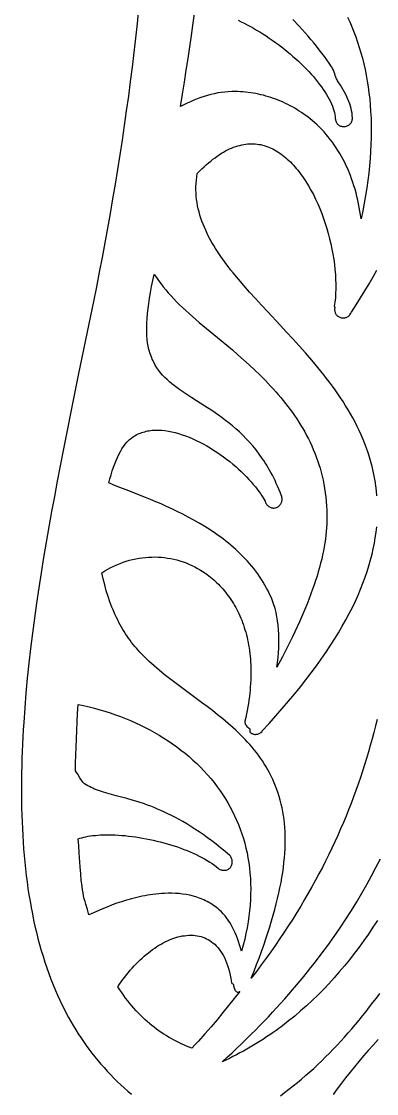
# Model space of a CAD drawing. Extents: x 0 to 113, y 52 to 137.
# Drawn here: x 39.53 to 45.32, y 100.8 to 118.27 of the extents above; entities that cross this region are included whole.
import ezdxf

# ---------------------------------------------------------------- set-up
doc = ezdxf.new("R2010")
doc.units = 0
doc.header["$MEASUREMENT"] = 0

msp = doc.modelspace()

# ---------------------------------------------------------------- linework, layer by layer
for points in [[(41.44, 118.464), (41.415, 118.23), (41.39, 117.995), (41.362, 117.759), (41.334, 117.522), (41.303, 117.285), (41.272, 117.048), (41.239, 116.81), (41.205, 116.571), (41.169, 116.332), (41.133, 116.093), (41.095, 115.854), (41.056, 115.614), (41.015, 115.375), (40.974, 115.136), (40.931, 114.896), (40.888, 114.657), (40.843, 114.418), (40.798, 114.18), (40.751, 113.941), (40.704, 113.704), (40.655, 113.466), (40.456, 112.502), (40.355, 112.013), (40.256, 111.52), (40.207, 111.273), (40.159, 111.025), (40.111, 110.776), (40.065, 110.527), (40.019, 110.278), (39.975, 110.029), (39.931, 109.781), (39.89, 109.532), (39.85, 109.283), (39.811, 109.035), (39.775, 108.788), (39.74, 108.541), (39.708, 108.295), (39.678, 108.05), (39.65, 107.806), (39.624, 107.563), (39.602, 107.321), (39.582, 107.081), (39.565, 106.842), (39.557, 106.724), (39.551, 106.605), (39.545, 106.487), (39.54, 106.37), (39.536, 106.253), (39.533, 106.136), (39.53, 106.02), (39.529, 105.905), (39.528, 105.79), (39.528, 105.675), (39.529, 105.562), (39.531, 105.448), (39.534, 105.335), (39.538, 105.223), (39.543, 105.112), (39.549, 105.001), (39.556, 104.891), (39.564, 104.781), (39.573, 104.672), (39.583, 104.564), (39.595, 104.456), (39.607, 104.35), (39.621, 104.243), (39.635, 104.138), (39.651, 104.034), (39.669, 103.93), (39.687, 103.827), (39.706, 103.724), (39.727, 103.623), (39.749, 103.523), (39.773, 103.423), (39.798, 103.324), (39.824, 103.226), (39.851, 103.129), (39.88, 103.033), (39.91, 102.938), (39.942, 102.843), (39.975, 102.75), (40.01, 102.658), (40.046, 102.566), (40.083, 102.476), (40.122, 102.387), (40.155, 102.315), (40.189, 102.245), (40.223, 102.175), (40.259, 102.106), (40.296, 102.037), (40.334, 101.969), (40.373, 101.902), (40.413, 101.836), (40.454, 101.771), (40.497, 101.706), (40.54, 101.642), (40.585, 101.579), (40.63, 101.516), (40.677, 101.455), (40.725, 101.394), (40.774, 101.334), (40.824, 101.275), (40.875, 101.217), (40.927, 101.159), (40.981, 101.103), (41.035, 101.047), (41.091, 100.993), (41.148, 100.939), (41.206, 100.886), (41.265, 100.834), (41.326, 100.783)], [(44.849, 118.338), (44.885, 118.259), (44.919, 118.178), (44.951, 118.096), (44.982, 118.013), (45.012, 117.928), (45.039, 117.842), (45.065, 117.754), (45.09, 117.665), (45.112, 117.575), (45.133, 117.483), (45.152, 117.389), (45.169, 117.294), (45.184, 117.198), (45.197, 117.1), (45.209, 117), (45.218, 116.899), (45.225, 116.796), (45.231, 116.692), (45.234, 116.586), (45.235, 116.478), (45.234, 116.369), (45.23, 116.258), (45.225, 116.145), (45.217, 116.03), (45.206, 115.914), (45.194, 115.796), (45.179, 115.676), (45.162, 115.554), (45.142, 115.431), (45.12, 115.306), (45.095, 115.178), (45.068, 115.049), (45.06, 115.112), (45.05, 115.174), (45.04, 115.235), (45.028, 115.296), (45.015, 115.356), (45.001, 115.415), (44.986, 115.473), (44.97, 115.531), (44.953, 115.588), (44.934, 115.644), (44.915, 115.7), (44.894, 115.755), (44.873, 115.808), (44.85, 115.862), (44.826, 115.914), (44.802, 115.965), (44.776, 116.015), (44.749, 116.065), (44.721, 116.113), (44.692, 116.161), (44.663, 116.207), (44.632, 116.253), (44.6, 116.297), (44.567, 116.341), (44.534, 116.383), (44.499, 116.425), (44.464, 116.465), (44.427, 116.504), (44.39, 116.542), (44.352, 116.579), (44.313, 116.615), (44.273, 116.65), (44.239, 116.678), (44.204, 116.705), (44.169, 116.731), (44.134, 116.757), (44.098, 116.781), (44.061, 116.805), (44.025, 116.828), (43.988, 116.851), (43.95, 116.872), (43.912, 116.893), (43.874, 116.912), (43.836, 116.931), (43.797, 116.949), (43.757, 116.966), (43.718, 116.983), (43.678, 116.998), (43.638, 117.012), (43.598, 117.026), (43.557, 117.039), (43.517, 117.051), (43.476, 117.062), (43.434, 117.072), (43.393, 117.081), (43.351, 117.09), (43.31, 117.097), (43.268, 117.104), (43.226, 117.11), (43.184, 117.114), (43.142, 117.118), (43.099, 117.121), (43.057, 117.123), (43.014, 117.124), (42.958, 117.124), (42.901, 117.121), (42.844, 117.116), (42.788, 117.109), (42.732, 117.1), (42.675, 117.088), (42.619, 117.075), (42.563, 117.06), (42.507, 117.043), (42.452, 117.024), (42.396, 117.003), (42.341, 116.981), (42.286, 116.957), (42.232, 116.932), (42.177, 116.906), (42.123, 116.878), (42.156, 117.079), (42.188, 117.277), (42.218, 117.472), (42.247, 117.664), (42.275, 117.853), (42.301, 118.039), (42.35, 118.4)], [(43.061, 118.285), (43.111, 118.262), (43.161, 118.237), (43.212, 118.211), (43.263, 118.183), (43.314, 118.155), (43.365, 118.125), (43.416, 118.094), (43.467, 118.062), (43.518, 118.029), (43.569, 117.995), (43.62, 117.96), (43.67, 117.925), (43.719, 117.888), (43.769, 117.851), (43.817, 117.813), (43.865, 117.775), (43.912, 117.736), (43.958, 117.696), (44.004, 117.656), (44.048, 117.616), (44.091, 117.575), (44.134, 117.534), (44.175, 117.492), (44.215, 117.45), (44.253, 117.409), (44.29, 117.367), (44.326, 117.325), (44.36, 117.283), (44.392, 117.241), (44.423, 117.199), (44.452, 117.158), (44.479, 117.117), (44.504, 117.077), (44.528, 117.037), (44.549, 116.998), (44.569, 116.96), (44.586, 116.922), (44.601, 116.885), (44.615, 116.849), (44.626, 116.814), (44.635, 116.78), (44.641, 116.747), (44.646, 116.715), (44.648, 116.685), (44.649, 116.67), (44.652, 116.657), (44.655, 116.644), (44.66, 116.631), (44.666, 116.619), (44.673, 116.608), (44.681, 116.598), (44.69, 116.589), (44.7, 116.58), (44.711, 116.573), (44.722, 116.567), (44.734, 116.562), (44.747, 116.558), (44.76, 116.555), (44.774, 116.553), (44.788, 116.553), (44.802, 116.554), (44.816, 116.556), (44.83, 116.56), (44.843, 116.565), (44.855, 116.571), (44.867, 116.578), (44.878, 116.586), (44.888, 116.595), (44.897, 116.605), (44.905, 116.616), (44.912, 116.627), (44.918, 116.639), (44.923, 116.652), (44.926, 116.665), (44.928, 116.679), (44.928, 116.694), (44.925, 116.732), (44.921, 116.77), (44.914, 116.809), (44.905, 116.847), (44.895, 116.885), (44.883, 116.923), (44.869, 116.961), (44.853, 116.999), (44.836, 117.037), (44.818, 117.075), (44.798, 117.112), (44.777, 117.15), (44.755, 117.188), (44.732, 117.225), (44.708, 117.263), (44.683, 117.3), (44.676, 117.315), (44.669, 117.329), (44.657, 117.358), (44.648, 117.386), (44.639, 117.414), (44.63, 117.442), (44.619, 117.47), (44.605, 117.499), (44.597, 117.514), (44.587, 117.529), (44.549, 117.584), (44.51, 117.64), (44.47, 117.695), (44.428, 117.75), (44.385, 117.806), (44.341, 117.861), (44.296, 117.916), (44.25, 117.971), (44.203, 118.026), (44.155, 118.08), (44.106, 118.135), (44.057, 118.188), (43.956, 118.295)], [(45.327, 110.538), (45.32, 110.619), (45.31, 110.7), (45.298, 110.779), (45.284, 110.858), (45.268, 110.936), (45.249, 111.013), (45.229, 111.089), (45.207, 111.164), (45.183, 111.238), (45.157, 111.312), (45.13, 111.384), (45.101, 111.456), (45.07, 111.527), (45.038, 111.598), (45.005, 111.667), (44.97, 111.736), (44.933, 111.804), (44.895, 111.872), (44.856, 111.938), (44.816, 112.004), (44.775, 112.07), (44.733, 112.134), (44.689, 112.198), (44.645, 112.261), (44.6, 112.324), (44.554, 112.386), (44.507, 112.447), (44.46, 112.508), (44.411, 112.569), (44.363, 112.629), (44.264, 112.747), (44.163, 112.864), (44.061, 112.979), (43.958, 113.093), (43.854, 113.205), (43.751, 113.316), (43.546, 113.534), (43.446, 113.642), (43.347, 113.749), (43.251, 113.855), (43.158, 113.961), (43.068, 114.066), (42.981, 114.171), (42.941, 114.221), (42.903, 114.27), (42.865, 114.32), (42.829, 114.369), (42.794, 114.418), (42.76, 114.468), (42.727, 114.517), (42.695, 114.566), (42.665, 114.615), (42.636, 114.664), (42.608, 114.714), (42.582, 114.763), (42.557, 114.812), (42.534, 114.862), (42.512, 114.911), (42.491, 114.961), (42.472, 115.011), (42.455, 115.061), (42.439, 115.111), (42.425, 115.162), (42.413, 115.212), (42.402, 115.263), (42.393, 115.314), (42.386, 115.366), (42.381, 115.417), (42.377, 115.469), (42.375, 115.522), (42.375, 115.574), (42.378, 115.627), (42.382, 115.681), (42.388, 115.735), (42.396, 115.789), (42.433, 115.826), (42.47, 115.862), (42.507, 115.897), (42.544, 115.93), (42.58, 115.961), (42.616, 115.991), (42.651, 116.019), (42.687, 116.046), (42.722, 116.071), (42.756, 116.095), (42.79, 116.117), (42.824, 116.137), (42.857, 116.156), (42.89, 116.173), (42.923, 116.188), (42.955, 116.202), (42.989, 116.216), (43.023, 116.227), (43.057, 116.238), (43.09, 116.247), (43.122, 116.254), (43.155, 116.261), (43.187, 116.265), (43.218, 116.269), (43.25, 116.271), (43.281, 116.272), (43.311, 116.272), (43.342, 116.27), (43.372, 116.267), (43.401, 116.263), (43.431, 116.258), (43.46, 116.251), (43.488, 116.244), (43.517, 116.235), (43.545, 116.225), (43.573, 116.214), (43.6, 116.202), (43.628, 116.189), (43.655, 116.174), (43.682, 116.159), (43.709, 116.142), (43.735, 116.125), (43.761, 116.107), (43.787, 116.087), (43.813, 116.067), (43.839, 116.045), (43.864, 116.023), (43.89, 116), (43.915, 115.976), (43.94, 115.951), (43.964, 115.925), (43.988, 115.898), (44.012, 115.871), (44.036, 115.842), (44.082, 115.783), (44.126, 115.721), (44.169, 115.656), (44.211, 115.588), (44.251, 115.518), (44.29, 115.445), (44.327, 115.371), (44.362, 115.295), (44.395, 115.217), (44.427, 115.137), (44.457, 115.057), (44.484, 114.975), (44.51, 114.892), (44.534, 114.809), (44.556, 114.725), (44.575, 114.641), (44.593, 114.557), (44.608, 114.473), (44.622, 114.389), (44.633, 114.306), (44.642, 114.224), (44.649, 114.143), (44.653, 114.064), (44.656, 113.986), (44.656, 113.909), (44.653, 113.835), (44.649, 113.763), (44.642, 113.693), (44.632, 113.626), (44.632, 113.623), (44.633, 113.621), (44.636, 113.617), (44.64, 113.613), (44.641, 113.611), (44.641, 113.608), (44.639, 113.596), (44.637, 113.584), (44.636, 113.572), (44.637, 113.56), (44.638, 113.549), (44.64, 113.538), (44.644, 113.527), (44.648, 113.516), (44.653, 113.506), (44.659, 113.496), (44.665, 113.487), (44.673, 113.478), (44.681, 113.47), (44.69, 113.463), (44.7, 113.456), (44.711, 113.45), (44.722, 113.445), (44.734, 113.441), (44.746, 113.438), (44.758, 113.436), (44.77, 113.434), (44.781, 113.434), (44.793, 113.435), (44.805, 113.437), (44.817, 113.44), (44.828, 113.443), (44.839, 113.448), (44.849, 113.453), (44.86, 113.46), (44.869, 113.467), (44.878, 113.476), (44.886, 113.485), (44.903, 113.511), (44.908, 113.52), (44.912, 113.529), (44.988, 113.646), (45.061, 113.762), (45.131, 113.877), (45.199, 113.99), (45.264, 114.103), (45.326, 114.215)], [(45.331, 106.891), (45.304, 106.785), (45.277, 106.679), (45.249, 106.573), (45.219, 106.468), (45.189, 106.363), (45.158, 106.257), (45.125, 106.152), (45.091, 106.048), (45.057, 105.943), (45.021, 105.838), (44.984, 105.733), (44.945, 105.629), (44.906, 105.524), (44.865, 105.42), (44.823, 105.316), (44.78, 105.211), (44.735, 105.107), (44.689, 105.002), (44.641, 104.898), (44.592, 104.793), (44.542, 104.689), (44.49, 104.584), (44.437, 104.48), (44.382, 104.375), (44.326, 104.27), (44.268, 104.165), (44.208, 104.06), (44.147, 103.955), (44.084, 103.85), (44.02, 103.744), (43.954, 103.639), (43.886, 103.533), (43.816, 103.427), (43.745, 103.321), (43.672, 103.214), (43.597, 103.107), (43.52, 103), (43.441, 102.893), (43.361, 102.786), (43.278, 102.678), (43.323, 102.789), (43.365, 102.897), (43.406, 103.004), (43.445, 103.109), (43.481, 103.213), (43.516, 103.314), (43.549, 103.414), (43.58, 103.512), (43.61, 103.608), (43.637, 103.703), (43.662, 103.795), (43.686, 103.887), (43.708, 103.976), (43.728, 104.064), (43.746, 104.15), (43.763, 104.235), (43.777, 104.318), (43.79, 104.399), (43.801, 104.479), (43.811, 104.558), (43.818, 104.635), (43.824, 104.71), (43.829, 104.784), (43.831, 104.857), (43.832, 104.928), (43.832, 104.997), (43.829, 105.066), (43.825, 105.132), (43.82, 105.198), (43.813, 105.262), (43.804, 105.325), (43.794, 105.386), (43.781, 105.45), (43.767, 105.513), (43.751, 105.574), (43.734, 105.634), (43.716, 105.692), (43.696, 105.75), (43.674, 105.806), (43.651, 105.861), (43.627, 105.915), (43.602, 105.968), (43.576, 106.019), (43.548, 106.07), (43.52, 106.119), (43.49, 106.168), (43.459, 106.215), (43.427, 106.262), (43.394, 106.307), (43.361, 106.352), (43.326, 106.396), (43.291, 106.439), (43.255, 106.481), (43.218, 106.522), (43.18, 106.563), (43.142, 106.603), (43.103, 106.642), (43.063, 106.68), (43.023, 106.718), (42.982, 106.756), (42.899, 106.828), (42.815, 106.899), (42.729, 106.968), (42.643, 107.035), (42.556, 107.101), (42.468, 107.167), (42.292, 107.297), (42.117, 107.427), (42.03, 107.492), (41.944, 107.559), (41.859, 107.626), (41.776, 107.695), (41.694, 107.766), (41.614, 107.838), (41.575, 107.875), (41.536, 107.912), (41.498, 107.95), (41.461, 107.989), (41.432, 108.02), (41.405, 108.051), (41.378, 108.082), (41.351, 108.115), (41.325, 108.148), (41.3, 108.181), (41.275, 108.215), (41.251, 108.25), (41.227, 108.286), (41.204, 108.322), (41.182, 108.359), (41.16, 108.397), (41.138, 108.435), (41.118, 108.474), (41.098, 108.513), (41.078, 108.553), (41.059, 108.594), (41.041, 108.635), (41.023, 108.677), (41.005, 108.72), (40.972, 108.807), (40.942, 108.897), (40.913, 108.989), (40.887, 109.084), (40.862, 109.182), (40.84, 109.282), (40.889, 109.312), (40.937, 109.34), (40.987, 109.366), (41.036, 109.391), (41.086, 109.413), (41.137, 109.434), (41.188, 109.453), (41.239, 109.47), (41.29, 109.485), (41.342, 109.498), (41.394, 109.509), (41.446, 109.519), (41.498, 109.526), (41.55, 109.532), (41.602, 109.536), (41.654, 109.538), (41.706, 109.539), (41.758, 109.537), (41.81, 109.534), (41.861, 109.529), (41.913, 109.522), (41.963, 109.513), (42.014, 109.502), (42.064, 109.49), (42.114, 109.476), (42.164, 109.46), (42.213, 109.442), (42.261, 109.422), (42.309, 109.401), (42.356, 109.378), (42.402, 109.353), (42.448, 109.326), (42.504, 109.29), (42.56, 109.251), (42.613, 109.21), (42.666, 109.166), (42.691, 109.143), (42.717, 109.119), (42.741, 109.095), (42.766, 109.07), (42.79, 109.044), (42.813, 109.018), (42.837, 108.991), (42.859, 108.963), (42.881, 108.935), (42.903, 108.906), (42.924, 108.876), (42.945, 108.846), (42.965, 108.815), (42.985, 108.783), (43.004, 108.751), (43.023, 108.718), (43.041, 108.685), (43.058, 108.65), (43.075, 108.616), (43.091, 108.58), (43.107, 108.544), (43.122, 108.507), (43.136, 108.469), (43.15, 108.431), (43.163, 108.392), (43.175, 108.353), (43.187, 108.313), (43.198, 108.272), (43.208, 108.23), (43.218, 108.188), (43.226, 108.145), (43.234, 108.102), (43.242, 108.058), (43.248, 108.013), (43.254, 107.968), (43.259, 107.922), (43.263, 107.875), (43.267, 107.828), (43.269, 107.78), (43.271, 107.731), (43.272, 107.682), (43.271, 107.632), (43.271, 107.581), (43.269, 107.53), (43.266, 107.478), (43.262, 107.425), (43.258, 107.372), (43.252, 107.318), (43.246, 107.264), (43.239, 107.208), (43.23, 107.153), (43.221, 107.096), (43.21, 107.039), (43.199, 106.981), (43.187, 106.923), (43.173, 106.864), (43.172, 106.854), (43.172, 106.844), (43.174, 106.835), (43.176, 106.826), (43.179, 106.817), (43.183, 106.809), (43.188, 106.801), (43.193, 106.793), (43.206, 106.779), (43.221, 106.765), (43.236, 106.752), (43.252, 106.741), (43.254, 106.733), (43.254, 106.725), (43.253, 106.708), (43.252, 106.7), (43.253, 106.692), (43.256, 106.685), (43.258, 106.682), (43.261, 106.679), (43.27, 106.672), (43.28, 106.665), (43.291, 106.66), (43.302, 106.655), (43.313, 106.652), (43.324, 106.65), (43.336, 106.648), (43.347, 106.648), (43.359, 106.649), (43.371, 106.65), (43.382, 106.653), (43.393, 106.656), (43.404, 106.66), (43.415, 106.666), (43.425, 106.672), (43.435, 106.679), (43.453, 106.697), (43.453, 106.698), (43.453, 106.701), (43.452, 106.703), (43.453, 106.705), (43.567, 106.828), (43.678, 106.95), (43.784, 107.07), (43.886, 107.189), (43.985, 107.306), (44.079, 107.422), (44.17, 107.537), (44.257, 107.651), (44.34, 107.763), (44.419, 107.874), (44.495, 107.983), (44.567, 108.092), (44.636, 108.199), (44.701, 108.305), (44.762, 108.41), (44.82, 108.513), (44.875, 108.616), (44.927, 108.717), (44.975, 108.818), (45.02, 108.917), (45.061, 109.015), (45.1, 109.112), (45.135, 109.208), (45.168, 109.303), (45.197, 109.397), (45.224, 109.49), (45.247, 109.583), (45.268, 109.674), (45.286, 109.764), (45.301, 109.853), (45.313, 109.942), (45.323, 110.029)], [(45.334, 103.615), (45.262, 103.504), (45.189, 103.395), (45.114, 103.287), (45.037, 103.182), (44.958, 103.078), (44.878, 102.975), (44.796, 102.875), (44.713, 102.776), (44.628, 102.679), (44.541, 102.584), (44.453, 102.491), (44.363, 102.401), (44.271, 102.312), (44.178, 102.225), (44.083, 102.141), (43.986, 102.058), (43.887, 101.978), (43.787, 101.901), (43.685, 101.825), (43.633, 101.789), (43.581, 101.753), (43.528, 101.717), (43.475, 101.682), (43.422, 101.648), (43.368, 101.614), (43.314, 101.581), (43.259, 101.549), (43.204, 101.517), (43.148, 101.486), (43.092, 101.456), (43.035, 101.426), (42.978, 101.397), (42.921, 101.369), (42.863, 101.341), (42.805, 101.314), (42.885, 101.387), (42.965, 101.461), (43.043, 101.535), (43.12, 101.608), (43.196, 101.682), (43.271, 101.755), (43.344, 101.828), (43.416, 101.902), (43.487, 101.975), (43.557, 102.048), (43.626, 102.122), (43.693, 102.195), (43.76, 102.268), (43.825, 102.341), (43.889, 102.414), (43.952, 102.486), (44.014, 102.559), (44.075, 102.632), (44.135, 102.704), (44.194, 102.777), (44.251, 102.849), (44.308, 102.921), (44.418, 103.066), (44.524, 103.209), (44.627, 103.353), (44.725, 103.496), (44.82, 103.638), (44.91, 103.78), (44.998, 103.921), (45.081, 104.062), (45.162, 104.202), (45.239, 104.341), (45.312, 104.48), (45.383, 104.618)], [(43.752, 100.76), (43.822, 100.812), (43.892, 100.865), (43.961, 100.919), (44.029, 100.975), (44.097, 101.031), (44.164, 101.088), (44.231, 101.147), (44.296, 101.206), (44.362, 101.267), (44.426, 101.328), (44.49, 101.391), (44.553, 101.454), (44.616, 101.518), (44.678, 101.583), (44.739, 101.649), (44.8, 101.716), (44.86, 101.784), (44.92, 101.852), (44.978, 101.921), (45.037, 101.991), (45.094, 102.062), (45.151, 102.133), (45.208, 102.206), (45.263, 102.278), (45.318, 102.352), (45.373, 102.426)], [(45.347, 101.675), (45.266, 101.586), (45.187, 101.497), (45.11, 101.409), (45.034, 101.32), (44.96, 101.231), (44.888, 101.142), (44.817, 101.052), (44.748, 100.962), (44.681, 100.87), (44.615, 100.778)]]:
    msp.add_lwpolyline(points)
for points in [[(41.695, 114.143), (41.729, 114.093), (41.765, 114.043), (41.803, 113.993), (41.842, 113.943), (41.882, 113.894), (41.924, 113.845), (41.968, 113.796), (42.013, 113.747), (42.06, 113.699), (42.108, 113.65), (42.158, 113.602), (42.209, 113.554), (42.262, 113.505), (42.316, 113.457), (42.372, 113.409), (42.429, 113.361), (42.605, 113.215), (42.786, 113.066), (42.877, 112.989), (42.969, 112.912), (43.06, 112.833), (43.152, 112.752), (43.242, 112.67), (43.332, 112.587), (43.42, 112.501), (43.507, 112.413), (43.593, 112.324), (43.635, 112.278), (43.676, 112.232), (43.717, 112.185), (43.757, 112.138), (43.797, 112.09), (43.836, 112.042), (43.874, 111.993), (43.911, 111.943), (43.948, 111.893), (43.984, 111.842), (44.019, 111.79), (44.053, 111.738), (44.086, 111.684), (44.118, 111.631), (44.15, 111.576), (44.18, 111.521), (44.209, 111.465), (44.237, 111.408), (44.264, 111.35), (44.289, 111.291), (44.314, 111.232), (44.337, 111.172), (44.359, 111.11), (44.38, 111.048), (44.399, 110.985), (44.417, 110.921), (44.433, 110.856), (44.448, 110.79), (44.462, 110.723), (44.473, 110.655), (44.484, 110.586), (44.492, 110.516), (44.499, 110.445), (44.505, 110.373), (44.508, 110.299), (44.51, 110.225), (44.51, 110.149), (44.508, 110.072), (44.506, 110.013), (44.501, 109.953), (44.495, 109.892), (44.487, 109.83), (44.478, 109.767), (44.467, 109.703), (44.455, 109.638), (44.441, 109.572), (44.426, 109.505), (44.409, 109.437), (44.391, 109.369), (44.371, 109.299), (44.35, 109.229), (44.327, 109.158), (44.303, 109.085), (44.278, 109.013), (44.251, 108.939), (44.223, 108.864), (44.193, 108.789), (44.163, 108.713), (44.13, 108.636), (44.097, 108.558), (44.062, 108.48), (44.026, 108.401), (43.989, 108.321), (43.951, 108.24), (43.911, 108.159), (43.871, 108.077), (43.786, 107.911), (43.696, 107.742), (43.706, 107.822), (43.715, 107.901), (43.722, 107.979), (43.726, 108.057), (43.729, 108.133), (43.729, 108.208), (43.728, 108.282), (43.724, 108.354), (43.717, 108.426), (43.708, 108.496), (43.697, 108.564), (43.683, 108.632), (43.666, 108.697), (43.657, 108.73), (43.647, 108.761), (43.636, 108.793), (43.625, 108.824), (43.613, 108.855), (43.6, 108.885), (43.577, 108.935), (43.553, 108.985), (43.527, 109.033), (43.5, 109.081), (43.473, 109.128), (43.444, 109.174), (43.414, 109.219), (43.383, 109.263), (43.351, 109.306), (43.318, 109.349), (43.285, 109.39), (43.25, 109.431), (43.215, 109.471), (43.178, 109.51), (43.141, 109.548), (43.104, 109.586), (43.065, 109.623), (43.026, 109.659), (42.986, 109.694), (42.946, 109.729), (42.905, 109.763), (42.864, 109.796), (42.822, 109.828), (42.779, 109.86), (42.737, 109.891), (42.694, 109.921), (42.606, 109.98), (42.518, 110.036), (42.429, 110.09), (42.339, 110.141), (42.249, 110.19), (42.16, 110.237), (42.07, 110.281), (41.981, 110.324), (41.893, 110.364), (41.806, 110.403), (41.72, 110.439), (41.636, 110.474), (41.554, 110.508), (41.397, 110.57), (41.251, 110.627), (41.118, 110.679), (41.025, 110.717), (40.952, 110.749), (40.971, 110.815), (40.99, 110.879), (41.009, 110.941), (41.03, 111), (41.051, 111.057), (41.073, 111.111), (41.095, 111.162), (41.119, 111.21), (41.143, 111.256), (41.168, 111.299), (41.194, 111.338), (41.221, 111.375), (41.248, 111.408), (41.277, 111.438), (41.292, 111.452), (41.306, 111.465), (41.321, 111.477), (41.337, 111.488), (41.358, 111.502), (41.379, 111.515), (41.401, 111.527), (41.423, 111.538), (41.446, 111.549), (41.469, 111.558), (41.492, 111.567), (41.515, 111.575), (41.539, 111.581), (41.563, 111.587), (41.587, 111.593), (41.611, 111.597), (41.636, 111.6), (41.661, 111.603), (41.686, 111.605), (41.712, 111.606), (41.764, 111.607), (41.817, 111.604), (41.87, 111.598), (41.925, 111.59), (41.98, 111.579), (42.036, 111.566), (42.092, 111.55), (42.149, 111.532), (42.207, 111.512), (42.264, 111.489), (42.322, 111.465), (42.38, 111.438), (42.437, 111.41), (42.494, 111.381), (42.55, 111.349), (42.606, 111.316), (42.662, 111.282), (42.716, 111.247), (42.77, 111.21), (42.823, 111.172), (42.875, 111.134), (42.925, 111.094), (42.975, 111.054), (43.023, 111.013), (43.07, 110.972), (43.115, 110.93), (43.158, 110.888), (43.199, 110.846), (43.239, 110.804), (43.276, 110.763), (43.311, 110.722), (43.344, 110.682), (43.375, 110.644), (43.403, 110.606), (43.428, 110.571), (43.451, 110.537), (43.471, 110.505), (43.488, 110.475), (43.502, 110.448), (43.512, 110.424), (43.518, 110.411), (43.525, 110.4), (43.533, 110.389), (43.542, 110.379), (43.552, 110.37), (43.562, 110.362), (43.573, 110.355), (43.585, 110.349), (43.597, 110.344), (43.609, 110.34), (43.622, 110.338), (43.635, 110.337), (43.648, 110.337), (43.661, 110.338), (43.674, 110.341), (43.687, 110.345), (43.7, 110.35), (43.712, 110.357), (43.723, 110.364), (43.733, 110.373), (43.743, 110.383), (43.751, 110.393), (43.759, 110.404), (43.765, 110.416), (43.77, 110.428), (43.775, 110.44), (43.778, 110.453), (43.78, 110.467), (43.78, 110.48), (43.78, 110.494), (43.778, 110.507), (43.775, 110.521), (43.774, 110.523), (43.775, 110.525), (43.775, 110.527), (43.775, 110.529), (43.766, 110.547), (43.747, 110.596), (43.727, 110.645), (43.707, 110.692), (43.686, 110.738), (43.665, 110.783), (43.644, 110.828), (43.622, 110.871), (43.599, 110.913), (43.577, 110.954), (43.553, 110.994), (43.53, 111.033), (43.506, 111.072), (43.481, 111.109), (43.457, 111.146), (43.407, 111.216), (43.355, 111.284), (43.303, 111.348), (43.249, 111.409), (43.195, 111.467), (43.14, 111.523), (43.084, 111.576), (43.028, 111.626), (42.972, 111.675), (42.915, 111.721), (42.858, 111.765), (42.802, 111.807), (42.745, 111.848), (42.688, 111.887), (42.632, 111.925), (42.521, 111.998), (42.309, 112.132), (42.209, 112.197), (42.161, 112.229), (42.114, 112.262), (42.069, 112.295), (42.025, 112.327), (41.983, 112.361), (41.943, 112.395), (41.904, 112.429), (41.867, 112.465), (41.832, 112.502), (41.799, 112.54), (41.768, 112.58), (41.739, 112.622), (41.711, 112.666), (41.686, 112.711), (41.675, 112.735), (41.663, 112.76), (41.653, 112.785), (41.642, 112.811), (41.633, 112.837), (41.624, 112.864), (41.615, 112.892), (41.608, 112.921), (41.596, 112.972), (41.587, 113.027), (41.579, 113.085), (41.575, 113.146), (41.572, 113.211), (41.572, 113.279), (41.574, 113.351), (41.578, 113.426), (41.585, 113.504), (41.593, 113.586), (41.605, 113.671), (41.618, 113.759), (41.634, 113.85), (41.652, 113.945), (41.672, 114.043), (41.695, 114.143)], [(40.454, 107.135), (40.543, 107.117), (40.631, 107.096), (40.719, 107.074), (40.805, 107.05), (40.891, 107.025), (40.977, 106.998), (41.061, 106.969), (41.145, 106.938), (41.227, 106.906), (41.309, 106.872), (41.389, 106.837), (41.469, 106.799), (41.548, 106.761), (41.625, 106.72), (41.701, 106.678), (41.776, 106.635), (41.849, 106.589), (41.922, 106.543), (41.993, 106.494), (42.062, 106.444), (42.13, 106.393), (42.197, 106.34), (42.262, 106.285), (42.325, 106.229), (42.387, 106.172), (42.447, 106.113), (42.505, 106.052), (42.562, 105.99), (42.617, 105.927), (42.67, 105.862), (42.721, 105.796), (42.77, 105.728), (42.814, 105.663), (42.856, 105.597), (42.897, 105.53), (42.935, 105.462), (42.972, 105.392), (43.006, 105.321), (43.039, 105.25), (43.069, 105.177), (43.098, 105.103), (43.124, 105.028), (43.148, 104.951), (43.17, 104.874), (43.19, 104.796), (43.208, 104.716), (43.223, 104.636), (43.237, 104.554), (43.248, 104.472), (43.256, 104.388), (43.263, 104.303), (43.266, 104.218), (43.268, 104.131), (43.267, 104.044), (43.264, 103.955), (43.258, 103.866), (43.25, 103.775), (43.239, 103.684), (43.225, 103.592), (43.209, 103.498), (43.191, 103.404), (43.17, 103.309), (43.146, 103.213), (43.119, 103.117), (43.104, 103.169), (43.087, 103.22), (43.07, 103.271), (43.052, 103.32), (43.034, 103.367), (43.014, 103.414), (42.994, 103.459), (42.972, 103.502), (42.95, 103.544), (42.926, 103.584), (42.902, 103.622), (42.876, 103.659), (42.849, 103.693), (42.821, 103.726), (42.792, 103.756), (42.761, 103.785), (42.737, 103.805), (42.712, 103.825), (42.687, 103.844), (42.661, 103.862), (42.636, 103.879), (42.609, 103.895), (42.583, 103.91), (42.556, 103.924), (42.529, 103.938), (42.502, 103.951), (42.474, 103.963), (42.446, 103.974), (42.418, 103.984), (42.39, 103.994), (42.333, 104.011), (42.275, 104.026), (42.217, 104.037), (42.158, 104.046), (42.099, 104.053), (42.039, 104.057), (41.98, 104.059), (41.92, 104.059), (41.861, 104.057), (41.814, 104.055), (41.767, 104.051), (41.72, 104.046), (41.674, 104.04), (41.629, 104.034), (41.583, 104.027), (41.539, 104.019), (41.495, 104.01), (41.408, 103.991), (41.323, 103.969), (41.241, 103.946), (41.161, 103.921), (41.083, 103.895), (41.009, 103.868), (40.937, 103.84), (40.869, 103.812), (40.804, 103.784), (40.742, 103.757), (40.629, 103.706), (40.617, 103.752), (40.605, 103.795), (40.579, 103.88), (40.566, 103.924), (40.554, 103.968), (40.543, 104.015), (40.533, 104.066), (40.525, 104.114), (40.518, 104.163), (40.511, 104.215), (40.505, 104.267), (40.495, 104.375), (40.486, 104.487), (40.47, 104.717), (40.463, 104.832), (40.454, 104.946), (40.483, 104.955), (40.514, 104.964), (40.546, 104.972), (40.58, 104.98), (40.616, 104.987), (40.654, 104.993), (40.693, 104.998), (40.734, 105.003), (40.776, 105.006), (40.82, 105.009), (40.865, 105.011), (40.912, 105.012), (40.959, 105.012), (41.008, 105.012), (41.058, 105.01), (41.11, 105.007), (41.164, 105.003), (41.22, 104.998), (41.276, 104.992), (41.332, 104.985), (41.389, 104.977), (41.447, 104.968), (41.504, 104.959), (41.562, 104.948), (41.62, 104.936), (41.677, 104.924), (41.735, 104.91), (41.792, 104.896), (41.849, 104.881), (41.906, 104.865), (41.962, 104.848), (42.017, 104.831), (42.072, 104.813), (42.126, 104.794), (42.179, 104.774), (42.231, 104.754), (42.281, 104.733), (42.331, 104.711), (42.38, 104.689), (42.427, 104.666), (42.472, 104.642), (42.517, 104.618), (42.559, 104.593), (42.6, 104.568), (42.639, 104.542), (42.676, 104.516), (42.711, 104.489), (42.743, 104.462), (42.755, 104.454), (42.767, 104.448), (42.779, 104.443), (42.791, 104.439), (42.804, 104.436), (42.817, 104.434), (42.831, 104.433), (42.844, 104.434), (42.857, 104.435), (42.869, 104.438), (42.882, 104.442), (42.894, 104.447), (42.905, 104.454), (42.916, 104.461), (42.926, 104.47), (42.936, 104.48), (42.944, 104.49), (42.951, 104.501), (42.957, 104.513), (42.962, 104.526), (42.965, 104.538), (42.967, 104.551), (42.968, 104.564), (42.968, 104.577), (42.967, 104.59), (42.965, 104.603), (42.961, 104.616), (42.956, 104.628), (42.951, 104.64), (42.944, 104.652), (42.936, 104.663), (42.927, 104.673), (42.852, 104.737), (42.778, 104.799), (42.705, 104.857), (42.634, 104.912), (42.563, 104.965), (42.494, 105.014), (42.425, 105.062), (42.358, 105.106), (42.292, 105.148), (42.227, 105.188), (42.163, 105.226), (42.101, 105.261), (42.039, 105.294), (41.978, 105.325), (41.919, 105.355), (41.861, 105.382), (41.804, 105.408), (41.747, 105.432), (41.692, 105.455), (41.638, 105.476), (41.586, 105.496), (41.534, 105.514), (41.433, 105.548), (41.337, 105.577), (41.246, 105.603), (41.158, 105.627), (41.075, 105.649), (40.996, 105.67), (40.921, 105.691), (40.851, 105.712), (40.784, 105.734), (40.753, 105.745), (40.722, 105.757), (40.693, 105.77), (40.664, 105.783), (40.636, 105.797), (40.61, 105.811), (40.584, 105.826), (40.559, 105.842), (40.549, 105.85), (40.539, 105.86), (40.529, 105.871), (40.519, 105.883), (40.5, 105.909), (40.482, 105.939), (40.447, 105.999), (40.429, 106.028), (40.411, 106.054), (40.412, 106.181), (40.415, 106.31), (40.419, 106.441), (40.424, 106.575), (40.43, 106.711), (40.437, 106.85), (40.445, 106.991), (40.454, 107.135)], [(42.149, 103.363), (42.187, 103.368), (42.223, 103.372), (42.259, 103.375), (42.294, 103.375), (42.328, 103.374), (42.362, 103.371), (42.394, 103.367), (42.426, 103.361), (42.458, 103.353), (42.488, 103.343), (42.518, 103.331), (42.547, 103.318), (42.575, 103.303), (42.603, 103.287), (42.63, 103.268), (42.656, 103.248), (42.682, 103.227), (42.707, 103.203), (42.731, 103.177), (42.754, 103.148), (42.777, 103.118), (42.799, 103.085), (42.82, 103.049), (42.84, 103.011), (42.858, 102.971), (42.876, 102.927), (42.892, 102.881), (42.907, 102.832), (42.921, 102.781), (42.933, 102.726), (42.944, 102.668), (42.953, 102.607), (42.955, 102.6), (42.958, 102.595), (42.963, 102.591), (42.968, 102.588), (42.979, 102.581), (42.984, 102.577), (42.988, 102.571), (42.99, 102.553), (42.993, 102.534), (42.996, 102.516), (43.002, 102.499), (43.01, 102.483), (43.015, 102.476), (43.02, 102.47), (43.026, 102.463), (43.033, 102.458), (43.041, 102.453), (43.049, 102.448), (43.055, 102.447), (43.061, 102.447), (43.066, 102.448), (43.071, 102.45), (43.082, 102.455), (43.087, 102.457), (43.093, 102.457), (42.908, 102.228), (42.815, 102.114), (42.72, 101.999), (42.622, 101.884), (42.522, 101.768), (42.417, 101.651), (42.362, 101.593), (42.307, 101.534), (42.264, 101.551), (42.221, 101.569), (42.178, 101.587), (42.136, 101.607), (42.094, 101.627), (42.052, 101.648), (42.011, 101.67), (41.97, 101.692), (41.929, 101.716), (41.889, 101.74), (41.849, 101.765), (41.809, 101.792), (41.77, 101.819), (41.731, 101.847), (41.693, 101.876), (41.655, 101.906), (41.617, 101.937), (41.579, 101.969), (41.542, 102.002), (41.506, 102.036), (41.47, 102.071), (41.434, 102.108), (41.399, 102.145), (41.364, 102.184), (41.329, 102.224), (41.295, 102.265), (41.262, 102.307), (41.228, 102.35), (41.196, 102.395), (41.164, 102.441), (41.132, 102.488), (41.101, 102.536), (41.128, 102.577), (41.156, 102.617), (41.184, 102.656), (41.213, 102.694), (41.243, 102.732), (41.273, 102.769), (41.304, 102.805), (41.335, 102.84), (41.367, 102.875), (41.399, 102.908), (41.431, 102.941), (41.464, 102.973), (41.497, 103.003), (41.531, 103.033), (41.565, 103.062), (41.599, 103.089), (41.633, 103.116), (41.667, 103.141), (41.702, 103.166), (41.736, 103.189), (41.771, 103.211), (41.806, 103.231), (41.841, 103.251), (41.875, 103.269), (41.91, 103.285), (41.945, 103.301), (41.979, 103.315), (42.014, 103.327), (42.048, 103.338), (42.082, 103.348), (42.116, 103.356), (42.149, 103.363)]]:
    msp.add_lwpolyline(points, close=True)

doc.saveas('drawing.dxf')
